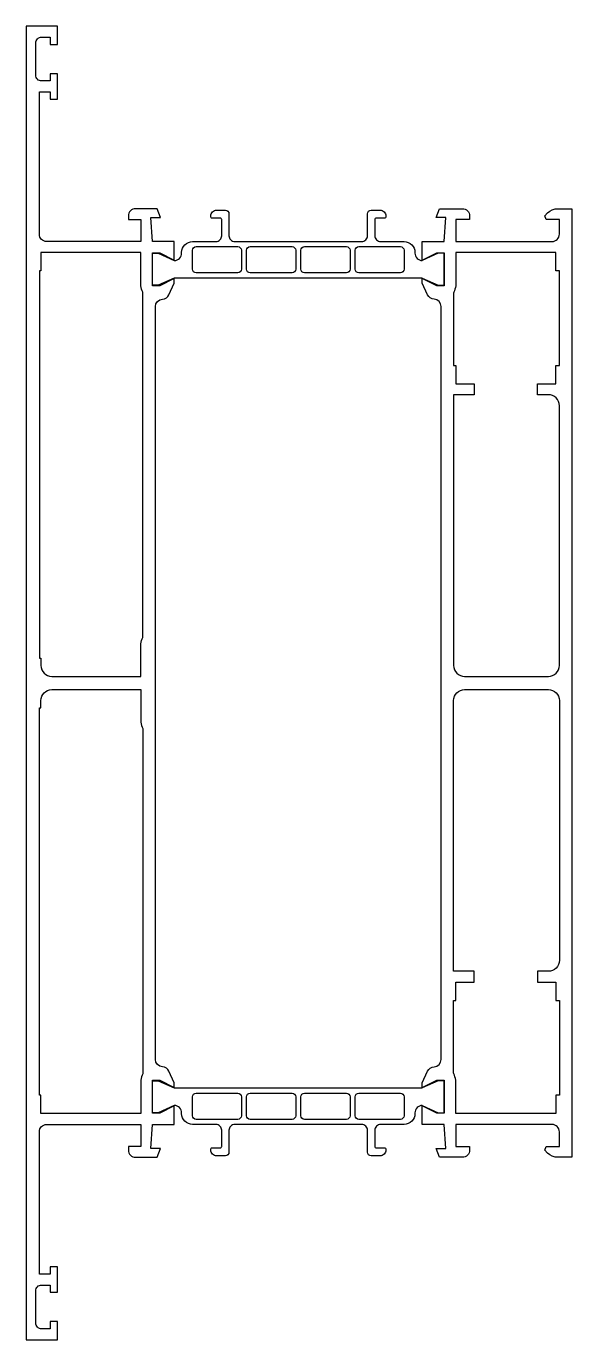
# Model space of a CAD drawing. Header units: millimetres. Extents: x 0 to 75, y 0 to 180.
import ezdxf

# ---------------------------------------------------------------- set-up
doc = ezdxf.new("R2010")
doc.units = ezdxf.units.MM

msp = doc.modelspace()

# ---------------------------------------------------------------- linework, layer by layer
for points in [[(20.3, 35.2), (19.57, 36.81, 0.288153), (18.68, 37.4, -0.407797), (17.7, 38.4), (17.7, 141.6, -0.407797), (18.68, 142.6, 0.288153), (19.57, 143.19), (20.3, 144.8), (20.3, 145.5), (18.1, 144.5), (17.3, 144.5), (17.3, 148.9), (18.1, 148.9), (20.3, 147.9), (20.3, 150.5), (17.3, 150.5), (17.08, 153.8), (18.39, 153.8), (17.95, 155), (15, 155, 0.414214), (14, 154), (14, 153.5), (15.7, 153.5), (15.7, 150.5), (2.8, 150.5, -0.414214), (1.8, 151.5), (1.8, 171), (3.3, 171), (3.3, 170), (4.3, 170), (4.3, 173.5), (3.3, 173.5), (3.3, 172.5), (2.1, 172.5, -0.414214), (1.3, 173.3), (1.3, 177.7, -0.414214), (2.1, 178.5), (3.3, 178.5), (3.3, 177.5), (4.3, 177.5), (4.3, 180), (0, 180), (0, 0), (4.3, 0), (4.3, 2.5), (3.3, 2.5), (3.3, 1.5), (2.1, 1.5, -0.414214), (1.3, 2.3), (1.3, 6.7, -0.414214), (2.1, 7.5), (3.3, 7.5), (3.3, 6.5), (4.3, 6.5), (4.3, 10), (3.3, 10), (3.3, 9), (1.8, 9), (1.8, 28.5, -0.414214), (2.8, 29.5), (15.7, 29.5), (15.7, 26.5), (14, 26.5), (14, 26, 0.414214), (15, 25), (17.95, 25), (18.39, 26.2), (17.08, 26.2), (17.3, 29.5), (20.3, 29.5), (20.3, 32.1), (18.1, 31.1), (17.3, 31.1), (17.3, 35.5), (18.1, 35.5), (20.3, 34.5), (20.3, 35.2)], [(54.3, 147.9), (54.3, 147.95), (56.3, 148.95), (57.3, 148.95), (57.3, 144.45), (56.3, 144.45), (54.3, 145.45), (54.3, 145.5), (20.3, 145.5), (20.3, 145.45), (18.3, 144.45), (17.3, 144.45), (17.3, 148.95), (18.3, 148.95), (20.3, 147.95), (20.3, 147.9, 0.414214), (21.3, 148.9), (21.3, 149, -0.414214), (22.8, 150.5), (26, 150.5, 0.414214), (26.8, 151.3), (26.8, 153.5, 0.414214), (26.6, 153.7), (25.5, 153.7, -0.414214), (25.3, 153.9), (25.3, 154, -0.414214), (26.1, 154.8), (27.3, 154.8, -0.414214), (27.8, 154.3), (27.8, 151.3, 0.414214), (28.6, 150.5), (46, 150.5, 0.414214), (46.8, 151.3), (46.8, 154.3, -0.414214), (47.3, 154.8), (48.5, 154.8, -0.414214), (49.3, 154), (49.3, 153.9, -0.414214), (49.1, 153.7), (48, 153.7, 0.414214), (47.8, 153.5), (47.8, 151.3, 0.414214), (48.6, 150.5), (51.8, 150.5, -0.414214), (53.3, 149), (53.3, 148.9, 0.414214), (54.3, 147.9)], [(55.92, 37.4, 0.407764), (56.9, 38.4), (56.9, 141.6, 0.407764), (55.92, 142.6, -0.288123), (55.03, 143.19), (54.3, 144.8), (54.3, 145.5), (56.5, 144.5), (57.3, 144.5), (57.3, 148.9), (56.5, 148.9), (54.3, 147.9), (54.3, 150.5), (57.3, 150.5), (57.52, 153.8), (56.21, 153.8), (56.65, 155), (59.8, 155, -0.414214), (60.8, 154), (60.8, 153.5), (58.9, 153.5), (58.9, 150.5), (72.1, 150.5, 0.414214), (73.1, 151.5), (73.1, 153.5), (71.3, 153.5), (71.09, 154.01), (71.49, 154.41, -0.198912), (72.9, 155), (74.8, 155), (74.8, 25), (72.9, 25, -0.198912), (71.49, 25.59), (71.09, 25.99), (71.3, 26.5), (73.1, 26.5), (73.1, 28.5, 0.414214), (72.1, 29.5), (58.9, 29.5), (58.9, 26.5), (60.8, 26.5), (60.8, 26, -0.414214), (59.8, 25), (56.65, 25), (56.21, 26.2), (57.52, 26.2), (57.3, 29.5), (54.3, 29.5), (54.3, 32.1), (56.5, 31.1), (57.3, 31.1), (57.3, 35.5), (56.5, 35.5), (54.3, 34.5), (54.3, 35.2), (55.03, 36.81, -0.288123), (55.92, 37.4)], [(22.8, 146.7), (22.8, 149.3, -0.414214), (23.3, 149.8), (29, 149.8, -0.414214), (29.5, 149.3), (29.5, 146.7, -0.414214), (29, 146.2), (23.3, 146.2, -0.414214), (22.8, 146.7)], [(30.2, 146.7), (30.2, 149.3, -0.414214), (30.7, 149.8), (36.45, 149.8, -0.414214), (36.95, 149.3), (36.95, 146.7, -0.414214), (36.45, 146.2), (30.7, 146.2, -0.414214), (30.2, 146.7)], [(44.4, 146.7, -0.414214), (43.9, 146.2), (38.15, 146.2, -0.414214), (37.65, 146.7), (37.65, 149.3, -0.414214), (38.15, 149.8), (43.9, 149.8, -0.414214), (44.4, 149.3), (44.4, 146.7)], [(45.1, 146.7), (45.1, 149.3, -0.414214), (45.6, 149.8), (51.3, 149.8, -0.414214), (51.8, 149.3), (51.8, 146.7, -0.414214), (51.3, 146.2), (45.6, 146.2, -0.414214), (45.1, 146.7)], [(15.9, 96.04, 0.112281), (16, 96.47), (16, 143.33, 0.112281), (15.9, 143.76, -0.112281), (15.7, 144.65), (15.7, 149), (2, 149), (2, 146.5), (1.8, 146.5), (1.8, 93.4), (2, 93.4), (2, 92.4, 0.414214), (3.5, 90.9), (15.7, 90.9), (15.7, 95.15, -0.112281), (15.9, 96.04)], [(60.1, 90.9), (71.6, 90.9, 0.414214), (73.1, 92.4), (73.1, 128, 0.414214), (71.6, 129.5), (70.1, 129.5), (70.1, 131), (72.6, 131), (72.6, 133.5), (73.1, 133.5), (73.1, 146.5), (72.6, 146.5), (72.6, 149), (58.9, 149), (58.9, 144.65, -0.112281), (58.7, 143.76, 0.112281), (58.6, 143.33), (58.6, 133.5), (58.9, 133.5), (58.9, 131), (61.4, 131), (61.4, 129.5), (58.6, 129.5), (58.6, 92.4, 0.414214), (60.1, 90.9)], [(15.9, 83.96, -0.112281), (16, 83.53), (16, 36.67, -0.112281), (15.9, 36.24, 0.112281), (15.7, 35.35), (15.7, 31), (2, 31), (2, 33.5), (1.8, 33.5), (1.8, 86.6), (2, 86.6), (2, 87.6, -0.414214), (3.5, 89.1), (15.7, 89.1), (15.7, 84.85, 0.112281), (15.9, 83.96)], [(73.1, 52, -0.414214), (71.6, 50.5), (70.1, 50.5), (70.1, 49), (72.6, 49), (72.6, 46.5), (73.1, 46.5), (73.1, 33.5), (72.6, 33.5), (72.6, 31), (58.9, 31), (58.9, 35.35, 0.112281), (58.7, 36.24, -0.112281), (58.6, 36.67), (58.6, 46.5), (58.9, 46.5), (58.9, 49), (61.4, 49), (61.4, 50.5), (58.6, 50.5), (58.6, 87.6, -0.414214), (60.1, 89.1), (71.6, 89.1, -0.414214), (73.1, 87.6), (73.1, 52)], [(20.3, 32.1), (20.3, 32.05), (18.3, 31.05), (17.3, 31.05), (17.3, 35.55), (18.3, 35.55), (20.3, 34.55), (20.3, 34.5), (54.3, 34.5), (54.3, 34.55), (56.3, 35.55), (57.3, 35.55), (57.3, 31.05), (56.3, 31.05), (54.3, 32.05), (54.3, 32.1, 0.414214), (53.3, 31.1), (53.3, 31, -0.414214), (51.8, 29.5), (48.6, 29.5, 0.414214), (47.8, 28.7), (47.8, 26.5, 0.414214), (48, 26.3), (49.1, 26.3, -0.414214), (49.3, 26.1), (49.3, 26, -0.414214), (48.5, 25.2), (47.3, 25.2, -0.414214), (46.8, 25.7), (46.8, 28.7, 0.414214), (46, 29.5), (28.6, 29.5, 0.414214), (27.8, 28.7), (27.8, 25.7, -0.414214), (27.3, 25.2), (26.1, 25.2, -0.414214), (25.3, 26), (25.3, 26.1, -0.414214), (25.5, 26.3), (26.6, 26.3, 0.414214), (26.8, 26.5), (26.8, 28.7, 0.414214), (26, 29.5), (22.8, 29.5, -0.414214), (21.3, 31), (21.3, 31.1, 0.414214), (20.3, 32.1)], [(29.5, 33.3), (29.5, 30.7, -0.414214), (29, 30.2), (23.3, 30.2, -0.414214), (22.8, 30.7), (22.8, 33.3, -0.414214), (23.3, 33.8), (29, 33.8, -0.414214), (29.5, 33.3)], [(30.2, 33.3, -0.414214), (30.7, 33.8), (36.45, 33.8, -0.414214), (36.95, 33.3), (36.95, 30.7, -0.414214), (36.45, 30.2), (30.7, 30.2, -0.414214), (30.2, 30.7), (30.2, 33.3)], [(44.4, 33.3), (44.4, 30.7, -0.414214), (43.9, 30.2), (38.15, 30.2, -0.414214), (37.65, 30.7), (37.65, 33.3, -0.414214), (38.15, 33.8), (43.9, 33.8, -0.414214), (44.4, 33.3)], [(51.8, 33.3), (51.8, 30.7, -0.414214), (51.3, 30.2), (45.6, 30.2, -0.414214), (45.1, 30.7), (45.1, 33.3, -0.414214), (45.6, 33.8), (51.3, 33.8, -0.414214), (51.8, 33.3)]]:
    msp.add_lwpolyline(points, format="xyb", close=True)

doc.saveas('drawing.dxf')
